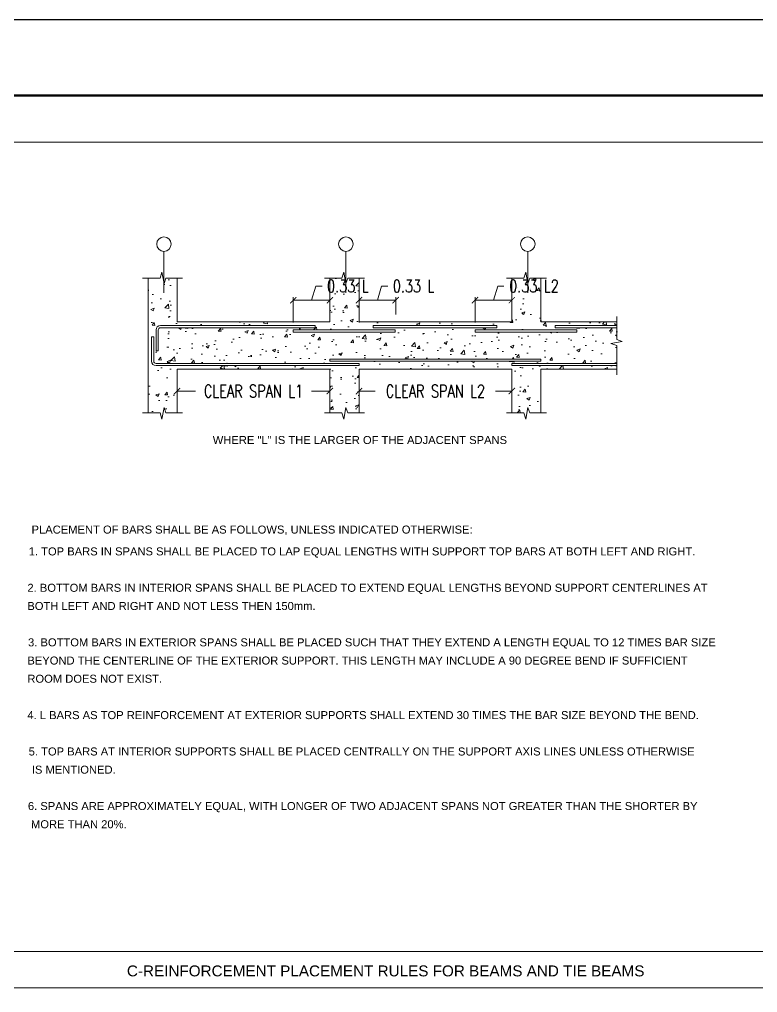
# Model space of a CAD drawing. Extents: x 166525 to 167198, y 178739 to 179747.
# Drawn here: x 167072.35 to 167084.11, y 179466.26 to 179481.76 of the extents above; entities that cross this region are included whole.
import ezdxf

# ---------------------------------------------------------------- set-up
doc = ezdxf.new("R2010")
doc.units = 0
doc.header["$MEASUREMENT"] = 0
doc.layers.get('0').update_dxf_attribs({"linetype": 'CONTINUOUS'})
doc.layers.get('DEFPOINTS').update_dxf_attribs({"linetype": 'CONTINUOUS'})
doc.layers.add('BEAM', color=6, linetype='CONTINUOUS', lineweight=13)
doc.layers.add('COVER', color=7, linetype='CONTINUOUS')
doc.layers.add('MHATCH', color=8, linetype='CONTINUOUS')
doc.styles.add('ARIAL', font='arial.ttf')
doc.styles.add('DIM', font='simplex.shx', dxfattribs={"width": 0.75})
doc.dimstyles.new('MUTASIM', dxfattribs={"dimscale": 0.9995, "dimtxt": 0.2, "dimasz": 0.1, "dimexe": 0.05, "dimexo": 0.12, "dimgap": 0.05, "dimtad": 0, "dimzin": 0, "dimdsep": 46, "dimtxsty": 'DIM', "dimblk": 'ARCHTICK', "dimcen": 0.09, "dimclrd": 35, "dimclre": 33, "dimclrt": 256, "dimazin": 0, "dimtfac": 1, "dimtofl": 0, "dimtmove": 1, "dimatfit": 3, "dimfxl": 0.18, "dimtolj": 1, "dimtzin": 0, "dimlwd": 13, "dimlwe": 9, "dimarcsym": 0})

# ---------------------------------------------------------------- blocks, each defined once
blk = doc.blocks.new('_ARCHTICK')
at = {"color": 0, "linetype": 'ByBlock', "const_width": 0.15}
blk.add_lwpolyline([(-0.5, -0.5), (0.5, 0.5)], dxfattribs=at)
blk = doc.blocks.new('*D1367')
at = {"layer": 'BEAM', "color": 33, "lineweight": 9, "transparency": 16777216}
for p, q in [((167074.862, 179475.956), (167074.862, 179475.886)), ((167077.295, 179475.956), (167077.295, 179475.886))]:
    blk.add_line(p, q, dxfattribs=at)
at = {"layer": 'BEAM', "color": 35, "lineweight": 13, "transparency": 16777216}
for p, q in [((167074.862, 179475.836), (167075.154, 179475.836)), ((167077.295, 179475.836), (167077.003, 179475.836))]:
    blk.add_line(p, q, dxfattribs=at)
at = {"layer": 'DEFPOINTS', "color": 0, "transparency": 16777216}
for p in [(167074.862, 179475.836), (167074.862, 179475.836), (167077.295, 179475.836)]:
    blk.add_point(p, dxfattribs=at)
at = {"layer": 'BEAM', "color": 35, "lineweight": 13, "transparency": 16777216, "xscale": 0.09995000000000001, "yscale": 0.09995000000000001, "zscale": 0.09995000000000001, "rotation": 180}
blk.add_blockref('_ARCHTICK', (167074.862, 179475.836), dxfattribs=at)
at = {"layer": 'BEAM', "color": 35, "lineweight": 13, "transparency": 16777216, "xscale": 0.09995000000000001, "yscale": 0.09995000000000001, "zscale": 0.09995000000000001}
blk.add_blockref('_ARCHTICK', (167077.295, 179475.836), dxfattribs=at)
at = {"layer": 'BEAM', "transparency": 16777216, "insert": (167076.079, 179475.836), "char_height": 0.1999, "attachment_point": 5, "style": 'DIM'}
blk.add_mtext('\\A1;CLEAR SPAN L1', dxfattribs=at)
blk = doc.blocks.new('*D1368')
at = {"layer": 'BEAM', "color": 33, "lineweight": 9, "transparency": 16777216}
for p, q in [((167077.759, 179475.956), (167077.759, 179475.886)), ((167080.193, 179475.956), (167080.193, 179475.886))]:
    blk.add_line(p, q, dxfattribs=at)
at = {"layer": 'BEAM', "color": 35, "lineweight": 13, "transparency": 16777216}
for p, q in [((167077.759, 179475.836), (167078.019, 179475.836)), ((167080.193, 179475.836), (167079.932, 179475.836))]:
    blk.add_line(p, q, dxfattribs=at)
at = {"layer": 'DEFPOINTS', "color": 0, "transparency": 16777216}
for p in [(167077.759, 179475.836), (167077.759, 179475.836), (167080.193, 179475.836)]:
    blk.add_point(p, dxfattribs=at)
at = {"layer": 'BEAM', "color": 35, "lineweight": 13, "transparency": 16777216, "xscale": 0.09995000000000001, "yscale": 0.09995000000000001, "zscale": 0.09995000000000001, "rotation": 180}
blk.add_blockref('_ARCHTICK', (167077.759, 179475.836), dxfattribs=at)
at = {"layer": 'BEAM', "color": 35, "lineweight": 13, "transparency": 16777216, "xscale": 0.09995000000000001, "yscale": 0.09995000000000001, "zscale": 0.09995000000000001}
blk.add_blockref('_ARCHTICK', (167080.193, 179475.836), dxfattribs=at)
at = {"layer": 'BEAM', "transparency": 16777216, "insert": (167078.976, 179475.836), "char_height": 0.1999, "attachment_point": 5, "style": 'DIM'}
blk.add_mtext('\\A1;CLEAR SPAN L2', dxfattribs=at)
blk = doc.blocks.new('*D1369')
at = {"layer": 'BEAM', "color": 35, "lineweight": 13, "transparency": 16777216}
for p, q in [((167077.003, 179477.284), (167077.071, 179477.509)), ((167077.071, 179477.509), (167077.171, 179477.509)), ((167077.295, 179477.284), (167076.711, 179477.284))]:
    blk.add_line(p, q, dxfattribs=at)
at = {"layer": 'BEAM', "color": 33, "lineweight": 9, "transparency": 16777216}
for p, q in [((167076.711, 179476.929), (167076.711, 179477.334)), ((167077.295, 179477.057), (167077.295, 179477.334))]:
    blk.add_line(p, q, dxfattribs=at)
at = {"layer": 'DEFPOINTS', "color": 0, "transparency": 16777216}
for p in [(167076.711, 179477.284), (167076.711, 179476.809), (167077.295, 179476.937)]:
    blk.add_point(p, dxfattribs=at)
at = {"layer": 'BEAM', "color": 35, "lineweight": 13, "transparency": 16777216, "xscale": 0.09995000000000001, "yscale": 0.09995000000000001, "zscale": 0.09995000000000001, "rotation": 180}
blk.add_blockref('_ARCHTICK', (167076.711, 179477.284), dxfattribs=at)
at = {"layer": 'BEAM', "color": 35, "lineweight": 13, "transparency": 16777216, "xscale": 0.09995000000000001, "yscale": 0.09995000000000001, "zscale": 0.09995000000000001}
blk.add_blockref('_ARCHTICK', (167077.295, 179477.284), dxfattribs=at)
at = {"layer": 'BEAM', "transparency": 16777216, "insert": (167077.581, 179477.509), "char_height": 0.1999, "attachment_point": 5, "style": 'DIM'}
blk.add_mtext('\\A1;0.33 L', dxfattribs=at)
blk = doc.blocks.new('*D1370')
at = {"layer": 'BEAM', "color": 35, "lineweight": 13, "transparency": 16777216}
for p, q in [((167078.051, 179477.284), (167078.119, 179477.509)), ((167078.119, 179477.509), (167078.219, 179477.509)), ((167078.343, 179477.284), (167077.759, 179477.284))]:
    blk.add_line(p, q, dxfattribs=at)
at = {"layer": 'BEAM', "color": 33, "lineweight": 9, "transparency": 16777216}
for p, q in [((167077.759, 179476.929), (167077.759, 179477.334)), ((167078.343, 179477.057), (167078.343, 179477.334))]:
    blk.add_line(p, q, dxfattribs=at)
at = {"layer": 'DEFPOINTS', "color": 0, "transparency": 16777216}
for p in [(167077.759, 179477.284), (167077.759, 179476.809), (167078.343, 179476.937)]:
    blk.add_point(p, dxfattribs=at)
at = {"layer": 'BEAM', "color": 35, "lineweight": 13, "transparency": 16777216, "xscale": 0.09995000000000001, "yscale": 0.09995000000000001, "zscale": 0.09995000000000001, "rotation": 180}
blk.add_blockref('_ARCHTICK', (167077.759, 179477.284), dxfattribs=at)
at = {"layer": 'BEAM', "color": 35, "lineweight": 13, "transparency": 16777216, "xscale": 0.09995000000000001, "yscale": 0.09995000000000001, "zscale": 0.09995000000000001}
blk.add_blockref('_ARCHTICK', (167078.343, 179477.284), dxfattribs=at)
at = {"layer": 'BEAM', "transparency": 16777216, "insert": (167078.629, 179477.509), "char_height": 0.1999, "attachment_point": 5, "style": 'DIM'}
blk.add_mtext('\\A1;0.33 L', dxfattribs=at)
blk = doc.blocks.new('*D1371')
at = {"layer": 'BEAM', "color": 35, "lineweight": 13, "transparency": 16777216}
for p, q in [((167079.9, 179477.284), (167079.968, 179477.509)), ((167079.968, 179477.509), (167080.068, 179477.509)), ((167080.193, 179477.284), (167079.608, 179477.284))]:
    blk.add_line(p, q, dxfattribs=at)
at = {"layer": 'BEAM', "color": 33, "lineweight": 9, "transparency": 16777216}
for p, q in [((167079.608, 179476.929), (167079.608, 179477.334)), ((167080.193, 179477.057), (167080.193, 179477.334))]:
    blk.add_line(p, q, dxfattribs=at)
at = {"layer": 'DEFPOINTS', "color": 0, "transparency": 16777216}
for p in [(167079.608, 179477.284), (167079.608, 179476.809), (167080.193, 179476.937)]:
    blk.add_point(p, dxfattribs=at)
at = {"layer": 'BEAM', "color": 35, "lineweight": 13, "transparency": 16777216, "xscale": 0.09995000000000001, "yscale": 0.09995000000000001, "zscale": 0.09995000000000001, "rotation": 180}
blk.add_blockref('_ARCHTICK', (167079.608, 179477.284), dxfattribs=at)
at = {"layer": 'BEAM', "color": 35, "lineweight": 13, "transparency": 16777216, "xscale": 0.09995000000000001, "yscale": 0.09995000000000001, "zscale": 0.09995000000000001}
blk.add_blockref('_ARCHTICK', (167080.193, 179477.284), dxfattribs=at)
at = {"layer": 'BEAM', "transparency": 16777216, "insert": (167080.546, 179477.509), "char_height": 0.1999, "attachment_point": 5, "style": 'DIM'}
blk.add_mtext('\\A1;0.33 L2', dxfattribs=at)

msp = doc.modelspace()

# ---------------------------------------------------------------- hatches: boundary and pattern name
at = {"layer": 'BEAM'}
h = msp.add_hatch(dxfattribs=at)
h.set_pattern_fill('AR-CONC', color=0, scale=0.002897, style=0)
h.set_pattern_definition([(50, (166937.93836, 179500.2437), (0.527809, -0.0461773), [0.05519, -0.6070894]), (355, (166937.93836, 179500.2437), (-0.1021023, 0.5535121), [0.044152, -0.4856715]), (100.451, (166937.98234, 179500.23987), (0.4257086, 0.5073323), [0.0469042, -0.5159463]), (46.1842, (166937.93836, 179500.3909), (0.7853458, -0.1218012), [0.082785, -0.910634]), (96.6356, (166938.0038, 179500.38074), (0.687786, 0.716819), [0.0703563, -0.7739195]), (351.184, (166937.93836, 179500.3909), (0.6877873, 0.716818), [0.066228, -0.7285073]), (21, (166938.01194, 179500.3541), (0.439245, -0.2962745), [0.05519, -0.6070894]), (326, (166938.01194, 179500.3541), (0.1790473, 0.5336128), [0.044152, -0.4856715]), (71.4514, (166938.04855, 179500.3294), (0.618291, 0.2373395), [0.0469042, -0.5159463]), (37.5, (166937.93836, 179500.24372), (0.00894802, 0.24496525), [0, -0.4797846, 0, -0.4930302, 0, -0.4875112]), (7.5, (166937.93836, 179500.24372), (0.1935839, 0.29023415), [0, -0.2811008, 0, -0.4687466, 0, -0.18580615]), (327.5, (166937.77426, 179500.24372), (0.39282087, -0.0165968), [0, -0.1839665, 0, -0.57397544, 0, -0.76162126]), (317.5, (166937.70067, 179500.24372), (0.4291465, 0.07366334), [0, -0.2391564, 0, -0.3811786, 0, -0.5408615])])
h.paths.add_polyline_path([(167064.10255, 179472.70096), (167064.10255, 179470.57343), (167064.1866, 179470.54361), (167064.10255, 179470.52774), (167064.10255, 179468.35529), (167066.27527, 179468.35529), (167066.29114, 179468.43934), (167066.32096, 179468.35529), (167068.44822, 179468.35529), (167068.44822, 179470.52774), (167068.36417, 179470.54361), (167068.44822, 179470.57343), (167068.44822, 179472.70096), (167066.32096, 179472.70096), (167066.29114, 179472.61691), (167066.27527, 179472.70096)])
h.paths.add_polyline_path([(167066.99966, 179470.52813, -1), (167065.55111, 179470.52813, -1)], flags=16)
h.paths.add_polyline_path([(167071.41888, 179465.62126), (167071.41888, 179477.89754), (167075.27494, 179477.89754), (167075.27494, 179465.62126)], flags=9)
h.paths.add_polyline_path([(167058.90597, 179465.30558), (167071.18226, 179465.30558), (167071.18226, 179461.44952), (167058.90597, 179461.44952)], flags=9)
h.paths.add_polyline_path([(167058.72198, 179476.98795), (167072.00361, 179476.98795), (167072.00361, 179473.13189), (167058.72198, 179473.13189)], flags=9)
h.paths.add_polyline_path([(167065.8536, 179470.87995), (167066.74082, 179470.87995), (167066.74082, 179471.07782), (167065.8536, 179471.07782)], flags=8)
h = msp.add_hatch(dxfattribs=at)
h.set_pattern_fill('AR-CONC', color=0, scale=0.002897, style=0)
h.set_pattern_definition([(50, (166999.8337, 179450.7392), (0.527809, -0.0461773), [0.05519, -0.6070894]), (355, (166999.8337, 179450.7392), (-0.1021023, 0.553512), [0.044152, -0.4856715]), (100.451, (166999.87767, 179450.73534), (0.4257086, 0.5073323), [0.0469042, -0.5159463]), (46.1842, (166999.8337, 179450.88636), (0.785346, -0.1218012), [0.082785, -0.910634]), (96.6356, (166999.8991, 179450.8762), (0.687786, 0.716819), [0.070356, -0.7739195]), (351.184, (166999.8337, 179450.8864), (0.687787, 0.716818), [0.066228, -0.728507]), (21, (166999.90728, 179450.84957), (0.439245, -0.2962745), [0.05519, -0.6070894]), (326, (166999.9073, 179450.84957), (0.1790473, 0.5336128), [0.044152, -0.4856715]), (71.4514, (166999.9439, 179450.8249), (0.618291, 0.2373395), [0.0469042, -0.5159463]), (37.5, (166999.83369, 179450.73919), (0.00894802, 0.24496525), [0, -0.4797846, 0, -0.4930302, 0, -0.4875112]), (7.5, (166999.8337, 179450.7392), (0.1935839, 0.29023415), [0, -0.2811008, 0, -0.4687466, 0, -0.18580615]), (327.5, (166999.6696, 179450.73919), (0.39282087, -0.0165968), [0, -0.1839665, 0, -0.5739754, 0, -0.7616213]), (317.5, (166999.596, 179450.7392), (0.4291465, 0.0736633), [0, -0.2391564, 0, -0.3811786, 0, -0.5408615])])
h.paths.add_polyline_path([(167081.86603, 179476.6557), (167081.86603, 179476.84397), (167080.88306, 179476.84397), (167080.88306, 179476.87873), (167081.86603, 179476.87873), (167081.86603, 179476.93667), (167080.65614, 179476.93667), (167080.65614, 179477.63198), (167080.47813, 179477.63198), (167080.44832, 179477.54793), (167080.41392, 179477.73004), (167080.38411, 179477.63198), (167080.1926, 179477.63198), (167080.1926, 179476.93667), (167077.75903, 179476.93667), (167077.75903, 179477.63198), (167077.58102, 179477.63198), (167077.55121, 179477.54793), (167077.51681, 179477.73004), (167077.487, 179477.63198), (167077.29549, 179477.63198), (167077.29549, 179476.93667), (167074.86192, 179476.93667), (167074.86192, 179477.63198), (167074.68391, 179477.63198), (167074.6541, 179477.54793), (167074.6197, 179477.73004), (167074.58989, 179477.63198), (167074.39838, 179477.63198), (167074.39838, 179475.48812), (167074.58989, 179475.48812), (167074.6197, 179475.39006), (167074.6541, 179475.57217), (167074.68391, 179475.48812), (167074.86192, 179475.48812), (167074.86192, 179476.18343), (167077.29549, 179476.18343), (167077.29549, 179475.48812), (167077.487, 179475.48812), (167077.51681, 179475.39006), (167077.55121, 179475.57217), (167077.58102, 179475.48812), (167077.75903, 179475.48812), (167077.75903, 179476.18343), (167080.1926, 179476.18343), (167080.1926, 179475.48812), (167080.38411, 179475.48812), (167080.41392, 179475.39006), (167080.44832, 179475.57217), (167080.47813, 179475.48812), (167080.65614, 179475.48812), (167080.65614, 179476.18343), (167081.86603, 179476.18343), (167081.86603, 179476.24137), (167080.1926, 179476.24137), (167080.1926, 179476.27613), (167081.86603, 179476.27613), (167081.86603, 179476.56168), (167081.76797, 179476.59149), (167081.95008, 179476.62589)])
h.paths.add_polyline_path([(167076.71122, 179476.77444), (167076.71122, 179476.8092), (167078.3336, 179476.8092), (167078.3336, 179476.77444)], flags=16)
h.paths.add_polyline_path([(167074.59538, 179476.84397, 0.41421356), (167074.56062, 179476.8092), (167074.56062, 179476.47759), (167074.52585, 179476.47759), (167074.52585, 179476.8092, -0.41421356), (167074.59538, 179476.87873), (167077.05887, 179476.87873), (167077.05887, 179476.84397)], flags=17)
h.paths.add_polyline_path([(167077.75903, 179476.27613), (167077.75903, 179476.24137), (167074.52585, 179476.24137, -0.41421356), (167074.45632, 179476.3109), (167074.45632, 179476.70045), (167074.49109, 179476.70045), (167074.49109, 179476.3109, 0.41421356), (167074.52585, 179476.27613)], flags=17)
h.paths.add_polyline_path([(167077.29549, 179476.34566), (167080.65614, 179476.34566), (167080.65614, 179476.3109), (167077.29549, 179476.3109)], flags=16)
h.paths.add_polyline_path([(167077.98595, 179476.84397), (167077.98595, 179476.87873), (167079.95598, 179476.87873), (167079.95598, 179476.84397)], flags=17)
h.paths.add_polyline_path([(167079.60833, 179476.77444), (167079.60833, 179476.8092), (167081.23071, 179476.8092), (167081.23071, 179476.77444)], flags=16)

# ---------------------------------------------------------------- linework, layer by layer
at = {"layer": 'BEAM', "color": 0}
for p, q in [((167074.6525, 179477.40021), (167074.6525, 179478.06036)), ((167077.54961, 179477.40021), (167077.54961, 179478.06036)), ((167080.44672, 179477.40021), (167080.44672, 179478.06036)), ((167074.39838, 179477.63198), (167074.39838, 179475.48812)), ((167074.86192, 179477.63198), (167074.86192, 179476.93667)), ((167077.29549, 179477.63198), (167077.29549, 179476.93667)), ((167077.75903, 179477.63198), (167077.75903, 179476.93667)), ((167080.1926, 179477.63198), (167080.1926, 179476.93667)), ((167080.65614, 179477.63198), (167080.65614, 179476.93667)), ((167077.29549, 179476.93667), (167074.86192, 179476.93667)), ((167080.1926, 179476.93667), (167077.75903, 179476.93667)), ((167080.65614, 179476.93667), (167081.86603, 179476.93667)), ((167074.86192, 179476.18343), (167074.86192, 179475.48812)), ((167077.29549, 179476.18343), (167074.86192, 179476.18343)), ((167077.29549, 179476.18343), (167077.29549, 179475.48812)), ((167077.75903, 179476.18343), (167077.75903, 179475.48812)), ((167080.1926, 179476.18343), (167077.75903, 179476.18343)), ((167080.1926, 179476.18343), (167080.1926, 179475.48812)), ((167080.65614, 179476.18343), (167080.65614, 179475.48812)), ((167080.65614, 179476.18343), (167081.86603, 179476.18343)), ((167096.10888, 179466.90822), (167046.51154, 179466.90822)), ((167096.10888, 179466.3288), (167046.51154, 179466.3288))]:
    msp.add_line(p, q, dxfattribs=at)
for points in [[(167096.10888, 179479.79994), (167046.51154, 179479.79994), (167046.51154, 179441.5798), (167096.10888, 179441.5798)], [(167076.71122, 179476.8092), (167076.71122, 179476.77444), (167078.3336, 179476.77444), (167078.3336, 179476.8092)], [(167077.98595, 179476.87873), (167077.98595, 179476.84397), (167079.95598, 179476.84397), (167079.95598, 179476.87873)], [(167079.60833, 179476.8092), (167079.60833, 179476.77444), (167081.23071, 179476.77444), (167081.23071, 179476.8092)], [(167077.29549, 179476.34566), (167077.29549, 179476.3109), (167080.65614, 179476.3109), (167080.65614, 179476.34566)]]:
    msp.add_lwpolyline(points, close=True, dxfattribs=at)
for points in [[(167074.94883, 179477.63198), (167074.68391, 179477.63198), (167074.6541, 179477.54793), (167074.6197, 179477.73004), (167074.58989, 179477.63198), (167074.31147, 179477.63198)], [(167077.84594, 179477.63198), (167077.58102, 179477.63198), (167077.55121, 179477.54793), (167077.51681, 179477.73004), (167077.487, 179477.63198), (167077.20858, 179477.63198)], [(167080.74305, 179477.63198), (167080.47813, 179477.63198), (167080.44832, 179477.54793), (167080.41392, 179477.73004), (167080.38411, 179477.63198), (167080.10569, 179477.63198)], [(167081.86603, 179477.02359), (167081.86603, 179476.6557), (167081.95008, 179476.62589), (167081.76797, 179476.59149), (167081.86603, 179476.56168), (167081.86603, 179476.09651)], [(167081.86603, 179476.87873), (167080.88306, 179476.87873), (167080.88306, 179476.84397), (167081.86603, 179476.84397)], [(167081.86603, 179476.27613), (167080.1926, 179476.27613), (167080.1926, 179476.24137), (167081.86603, 179476.24137)], [(167074.94883, 179475.48812), (167074.68391, 179475.48812), (167074.6541, 179475.57217), (167074.6197, 179475.39006), (167074.58989, 179475.48812), (167074.31147, 179475.48812)], [(167077.84594, 179475.48812), (167077.58102, 179475.48812), (167077.55121, 179475.57217), (167077.51681, 179475.39006), (167077.487, 179475.48812), (167077.20858, 179475.48812)], [(167080.74305, 179475.48812), (167080.47813, 179475.48812), (167080.44832, 179475.57217), (167080.41392, 179475.39006), (167080.38411, 179475.48812), (167080.10569, 179475.48812)]]:
    msp.add_lwpolyline(points, dxfattribs=at)
for points in [[(167077.05887, 179476.87873), (167074.59538, 179476.87873, 0.41421356), (167074.52585, 179476.8092), (167074.52585, 179476.47759), (167074.56062, 179476.47759), (167074.56062, 179476.8092, -0.41421356), (167074.59538, 179476.84397), (167077.05887, 179476.84397)], [(167077.75903, 179476.24137), (167074.52585, 179476.24137, -0.41421356), (167074.45632, 179476.3109), (167074.45632, 179476.70045), (167074.49109, 179476.70045), (167074.49109, 179476.3109, 0.41421356), (167074.52585, 179476.27613), (167077.75903, 179476.27613)]]:
    msp.add_lwpolyline(points, format="xyb", close=True, dxfattribs=at)
for centre in [(167074.6525, 179478.17624), (167077.54961, 179478.17624), (167080.44672, 179478.17624)]:
    msp.add_circle(centre, 0.11588, dxfattribs=at)
at = {"layer": 'COVER', "flags": 128}
msp.add_lwpolyline([(167044.80153, 179481.75525), (167104.72278, 179481.75525), (167104.72278, 179439.43275), (167044.80153, 179439.43275)], close=True, dxfattribs=at)
at = {"layer": 'MHATCH', "const_width": 0.03562, "flags": 128}
msp.add_lwpolyline([(167046.36903, 179480.544), (167103.15528, 179480.544), (167103.15528, 179440.644), (167046.36903, 179440.644)], close=True, dxfattribs=at)
at = {"layer": 'MHATCH'}
msp.add_lwpolyline([(167046.72528, 179480.544), (167103.15528, 179480.544), (167103.15528, 179440.644)], dxfattribs=at)

# ---------------------------------------------------------------- texts
at = {"layer": 'BEAM', "color": 3, "style": 'ARIAL'}
for s, height, p in [('WHERE "L" IS THE LARGER OF THE ADJACENT SPANS', 0.1274728, (167075.42973, 179474.99297)), ('PLACEMENT OF BARS SHALL BE AS FOLLOWS, UNLESS INDICATED OTHERWISE:', 0.1274728, (167072.54368, 179473.5663)), ('1. TOP BARS IN SPANS SHALL BE PLACED TO LAP EQUAL LENGTHS WITH SUPPORT TOP BARS AT BOTH LEFT AND RIGHT.', 0.12747284, (167072.4986, 179473.21865)), ('2. BOTTOM BARS IN INTERIOR SPANS SHALL BE PLACED TO EXTEND EQUAL LENGTHS BEYOND SUPPORT CENTERLINES AT', 0.12747284, (167072.47747, 179472.63922)), ('BOTH LEFT AND RIGHT AND NOT LESS THEN 150mm.', 0.1274728, (167072.47669, 179472.34951)), ('3. BOTTOM BARS IN EXTERIOR SPANS SHALL BE PLACED SUCH THAT THEY EXTEND A LENGTH EQUAL TO 12 TIMES BAR SIZE ', 0.12747284, (167072.48762, 179471.77009)), ('BEYOND THE CENTERLINE OF THE EXTERIOR SUPPORT. THIS LENGTH MAY INCLUDE A 90 DEGREE BEND IF SUFFICIENT  ', 0.12747284, (167072.4771, 179471.48038)), ('ROOM DOES NOT EXIST.', 0.1274728, (167072.47682, 179471.19067)), ('4. L BARS AS TOP REINFORCEMENT AT EXTERIOR SUPPORTS SHALL EXTEND 30 TIMES THE BAR SIZE BEYOND THE BEND. ', 0.12747284, (167072.47683, 179470.61125)), ('5. TOP BARS AT INTERIOR SUPPORTS SHALL BE PLACED CENTRALLY ON THE SUPPORT AXIS LINES UNLESS OTHERWISE', 0.12747284, (167072.4979, 179470.03183)), (' IS MENTIONED. ', 0.1274728, (167072.4986, 179469.74211)), ('6. SPANS ARE APPROXIMATELY EQUAL, WITH LONGER OF TWO ADJACENT SPANS NOT GREATER THAN THE SHORTER BY ', 0.1274728, (167072.48521, 179469.16269)), (' MORE THAN 20%%%.', 0.1274728, (167072.48521, 179468.87298))]:
    msp.add_text(s, height=height, dxfattribs=at).set_placement(p)
at = {"layer": 'BEAM', "color": 2, "style": 'ARIAL'}
msp.add_text(' C-REINFORCEMENT PLACEMENT RULES FOR BEAMS AND TIE BEAMS ', height=0.1738266, dxfattribs=at).set_placement((167073.99487, 179466.51356))

# ---------------------------------------------------------------- dimensions: what is measured, and where the dimension line sits
at = {"layer": 'BEAM', "color": 0}
for base, p1, p2, text, picture, middle in [((167076.71122, 179477.28433), (167077.29549, 179476.93667), (167076.71122, 179476.8092), '0.33 L', '*D1369', (167077.22075, 179477.50922)), ((167077.75903, 179477.28433), (167078.34329, 179476.93667), (167077.75903, 179476.8092), '0.33 L', '*D1370', (167078.26855, 179477.50922)), ((167079.60833, 179477.28433), (167080.1926, 179476.93667), (167079.60833, 179476.8092), '0.33 L2', '*D1371', (167080.11786, 179477.50922)), ((167074.86192, 179475.83577), (167077.29549, 179475.83577), (167074.86192, 179475.83577), 'CLEAR SPAN L1', '*D1367', (167076.0787, 179475.83577)), ((167077.75903, 179475.83577), (167080.1926, 179475.83577), (167077.75903, 179475.83577), 'CLEAR SPAN L2', '*D1368', (167078.97581, 179475.83577))]:
    dim = msp.add_linear_dim(base=base, p1=p1, p2=p2, text=text, dimstyle='MUTASIM', dxfattribs=at)
    dim.commit()
    dim.dimension.update_dxf_attribs({"geometry": picture, "text_midpoint": middle})

doc.saveas('drawing.dxf')
